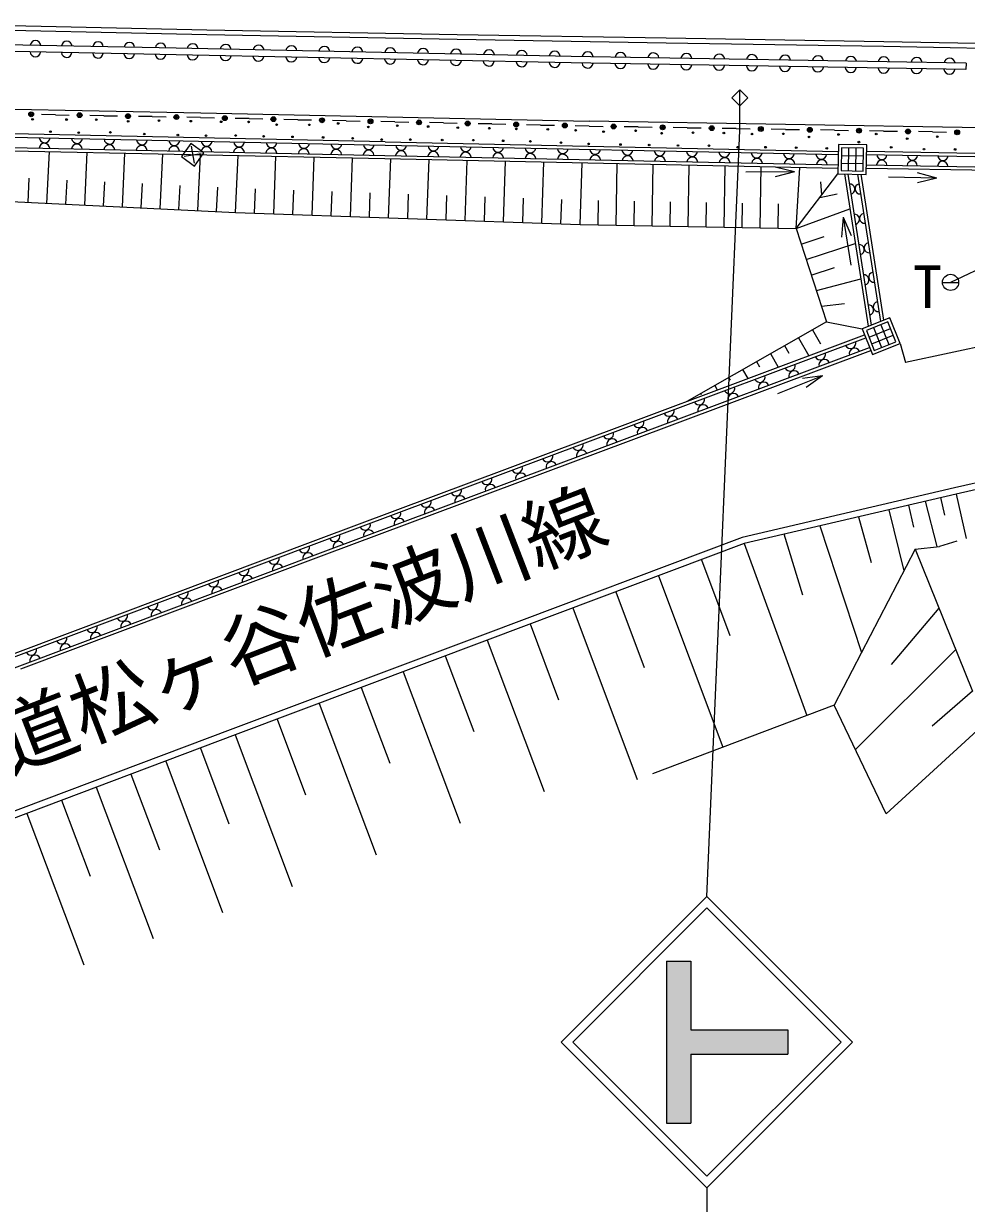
# Model space of a CAD drawing. Units: millimetres, scale not verified. Extents: x 40000 to 423008634, y 20000 to 333183309.
# Drawn here: x 407750 to 436896, y 242292 to 278752 of the extents above; entities that cross this region are included whole.
import ezdxf
from ezdxf.enums import TextEntityAlignment as Align

# ---------------------------------------------------------------- set-up
doc = ezdxf.new("R2010")
doc.units = ezdxf.units.MM
doc.header["$LTSCALE"] = 1000
doc.linetypes.add('DASHED', pattern=[7.5, 6, -1.5])
for name, color, linetype, lineweight in [('M-BGD', 7, 'Continuous', 25), ('M-BGD-EXST', 7, 'Continuous', 25), ('M-STR-STRC', 7, 'Continuous', 25)]:
    doc.layers.add(name, color=color, linetype=linetype, lineweight=lineweight)
doc.layers.add('M-BMK-HTXT', color=7, linetype='Continuous')
doc.styles.add('ＭＳ ゴシック', font='')
doc.styles.get('ＭＳ ゴシック').set_extended_font_data('MS Gothic')

msp = doc.modelspace()

# ---------------------------------------------------------------- hatches: boundary and pattern name
at = {"layer": 'M-STR-STRC'}
msp.add_hatch(color=256, dxfattribs=at).paths.add_polyline_path([(427622, 249776), (428372, 249776), (428372, 247651), (431372, 247651), (431372, 246901), (428372, 246901), (428372, 244776), (427622, 244776)])

# ---------------------------------------------------------------- linework, layer by layer
at = {"layer": 'M-BGD'}
for p, q in [((412467, 277790), (400863, 278023)), ((424675, 277537), (412467, 277790)), ((436880, 277329), (424675, 277537)), ((436884, 277529), (436880, 277329)), ((401259, 276232), (413225, 275998)), ((408734, 275936), (408307, 275944)), ((408734, 275936), (409162, 275927)), ((410230, 275906), (409803, 275915)), ((410230, 275906), (410657, 275898)), ((411726, 275877), (411298, 275886)), ((411726, 275877), (412153, 275869)), ((413221, 275848), (412794, 275856)), ((413221, 275848), (413650, 275838)), ((413225, 275998), (425233, 275734)), ((414723, 275815), (414294, 275824)), ((414723, 275815), (415151, 275806)), ((416224, 275782), (415795, 275791)), ((416224, 275782), (416653, 275773)), ((417725, 275749), (417296, 275758)), ((417725, 275749), (418154, 275740)), ((419226, 275716), (418797, 275725)), ((419226, 275716), (419655, 275707)), ((420727, 275683), (420298, 275692)), ((420727, 275683), (421156, 275674)), ((422228, 275650), (421799, 275659)), ((422228, 275650), (422657, 275641)), ((437369, 275530), (425233, 275734)), ((418925, 275098), (406901, 275353)), ((423729, 275617), (423300, 275626)), ((423729, 275617), (424158, 275608)), ((425230, 275584), (424801, 275593)), ((425231, 275584), (425664, 275577)), ((426748, 275558), (426314, 275566)), ((426748, 275558), (427181, 275551)), ((428265, 275533), (427831, 275540)), ((428265, 275533), (428698, 275526)), ((429782, 275507), (429348, 275515)), ((429782, 275507), (430215, 275500)), ((431299, 275482), (430865, 275489)), ((431299, 275482), (431732, 275475)), ((432816, 275456), (432382, 275464)), ((432816, 275456), (433249, 275449)), ((434333, 275431), (433899, 275438)), ((434333, 275431), (434766, 275424)), ((435850, 275405), (435416, 275413)), ((435850, 275405), (436283, 275398)), ((418925, 275098), (432935, 274803)), ((433037, 274917), (433024, 274207)), ((433717, 274905), (433037, 274917)), ((433250, 274203), (433263, 274913)), ((408474, 273197), (408551, 274798)), ((409639, 273141), (409717, 274774)), ((410804, 273085), (410884, 274749)), ((411969, 273030), (412050, 274724)), ((413134, 272974), (413216, 274699)), ((414299, 272919), (414383, 274675)), ((415483, 272877), (415545, 274650)), ((416667, 272836), (416729, 274625)), ((417851, 272795), (417914, 274600)), ((419035, 272753), (419098, 274575)), ((420219, 272712), (420283, 274550)), ((433033, 274680), (433710, 274668)), ((433476, 274199), (433488, 274909)), ((433704, 274195), (433717, 274905)), ((433812, 274708), (439450, 274608)), ((433815, 274808), (439455, 274708)), ((421403, 272670), (421467, 274525)), ((422587, 272629), (422652, 274500)), ((423771, 272588), (423837, 274475)), ((424955, 272546), (425021, 274450)), ((426068, 272525), (426103, 274427)), ((427180, 272504), (427216, 274403)), ((428293, 272483), (428329, 274380)), ((429406, 272462), (429442, 274356)), ((430519, 272441), (430555, 274333)), ((431580, 274166), (430979, 274312)), ((431632, 272420), (431748, 274308)), ((433024, 274207), (433704, 274195)), ((433028, 274443), (433706, 274432)), ((433804, 274288), (439432, 274188)), ((433806, 274388), (439436, 274288)), ((407892, 273224), (407928, 273974)), ((409057, 273169), (409093, 273918)), ((410222, 273113), (410258, 273862)), ((431580, 274166), (430080, 274156)), ((431580, 274166), (430981, 274012)), ((431632, 272420), (432922, 274109)), ((432424, 273456), (432391, 273867)), ((433123, 274105), (433856, 269397)), ((433225, 274103), (433952, 269435)), ((433529, 274098), (434237, 269549)), ((433631, 274096), (434333, 269586)), ((435984, 273973), (434484, 274001)), ((435984, 273973), (435381, 273835)), ((435984, 273973), (435387, 274135)), ((411387, 273058), (411422, 273807)), ((412552, 273002), (412587, 273751)), ((413717, 272946), (413752, 273696)), ((414891, 272898), (414917, 273647)), ((416075, 272857), (416101, 273606)), ((417259, 272815), (417285, 273565)), ((418443, 272774), (418469, 273523)), ((419627, 272732), (419653, 273482)), ((432361, 273374), (432896, 273487)), ((403815, 273419), (414299, 272919)), ((420811, 272691), (420837, 273441)), ((421995, 272650), (422021, 273399)), ((423179, 272608), (423205, 273358)), ((424363, 272567), (424389, 273317)), ((425511, 272536), (425525, 273286)), ((426624, 272515), (426638, 273265)), ((427737, 272494), (427751, 273244)), ((428850, 272473), (428864, 273223)), ((429963, 272452), (429977, 273202)), ((431076, 272431), (431090, 273181)), ((414299, 272919), (424955, 272546)), ((431632, 272420), (433291, 273026)), ((433087, 272771), (433035, 272155)), ((433087, 272771), (433327, 271290)), ((433087, 272771), (433331, 272202)), ((424955, 272546), (431632, 272420)), ((431632, 272420), (432570, 269538)), ((431789, 271940), (432502, 272172)), ((431945, 271460), (433459, 271952)), ((438465, 271728), (436406, 270754)), ((432101, 270979), (432814, 271211)), ((432257, 270499), (433628, 270861)), ((432414, 270019), (433126, 270099)), ((442638, 269908), (435010, 268274)), ((432570, 269538), (428250, 267078)), ((432570, 269538), (433672, 269323)), ((434471, 269534), (433802, 269268)), ((434249, 269445), (434493, 268832)), ((434715, 268921), (434471, 269534)), ((432138, 269292), (432385, 268858)), ((433802, 269268), (434046, 268654)), ((433886, 269064), (434552, 269329)), ((433968, 268860), (434634, 269125)), ((434027, 269357), (434271, 268744)), ((431274, 268800), (431408, 268565)), ((431706, 269046), (432024, 268488)), ((434046, 268654), (434715, 268921)), ((434845, 268865), (435010, 268274)), ((426447, 265849), (433941, 268649)), ((430842, 268554), (431080, 268136)), ((429978, 268062), (430137, 267783)), ((430410, 268308), (430501, 268149)), ((429546, 267816), (429594, 267733)), ((432446, 267868), (431051, 267315)), ((432446, 267868), (431833, 267787)), ((432446, 267868), (431943, 267508)), ((428682, 267324), (428701, 267291)), ((429114, 267570), (429194, 267430)), ((444277, 266182), (436530, 264408)), ((417047, 262330), (426447, 265849)), ((436530, 264408), (429967, 262872)), ((435620, 263990), (435979, 262588)), ((436098, 264102), (436220, 263560)), ((436575, 264214), (436889, 262839)), ((434494, 263726), (434965, 261841)), ((435103, 263869), (435257, 263189)), ((433556, 263507), (433948, 262096)), ((431841, 261086), (431258, 262969)), ((432368, 263229), (433650, 259317)), ((429967, 262872), (422014, 259888)), ((430026, 262681), (431959, 257374)), ((407668, 258812), (417047, 262330)), ((428702, 262184), (429580, 259843)), ((435314, 262513), (437084, 258123)), ((427378, 261687), (429365, 256392)), ((426055, 261191), (426933, 258850)), ((424731, 260694), (426721, 255390)), ((434584, 258943), (436051, 260686)), ((423407, 260198), (424286, 257857)), ((422014, 259888), (414219, 256955)), ((422084, 259701), (423840, 255020)), ((436567, 259407), (433465, 256314)), ((420785, 259212), (421665, 256872)), ((419486, 258723), (421247, 254044)), ((418187, 258234), (419067, 255895)), ((437084, 258123), (435839, 257042)), ((416888, 257745), (418649, 253066)), ((437900, 257527), (434415, 254327)), ((415588, 257257), (416469, 254917)), ((414219, 256955), (405635, 253725)), ((414289, 256768), (416051, 252088)), ((413216, 256364), (414097, 254024)), ((412143, 255960), (413904, 251280)), ((411070, 255557), (411951, 253217)), ((409997, 255153), (411758, 250473)), ((408925, 254749), (409805, 252409)), ((407852, 254345), (409612, 249666))]:
    msp.add_line(p, q, dxfattribs=at)
at = {"layer": 'M-BGD', "linetype": 'DASHED'}
for p, q in [((443796, 264849), (436060, 262597)), ((435314, 262513), (436060, 262597)), ((435314, 262513), (432805, 257694)), ((432805, 257694), (426721, 255390)), ((434415, 254327), (432805, 257694))]:
    msp.add_line(p, q, dxfattribs=at)
at = {"layer": 'M-BGD'}
for points in [[(436884, 277529), (424679, 277737), (412471, 277990), (400866, 278223), (392357, 278374)], [(373730, 276463), (375849, 275745), (394895, 275478), (406899, 275253), (418923, 274998), (432933, 274703)], [(373693, 276137), (375794, 275425), (394890, 275158), (406893, 274934), (418916, 274678), (432927, 274383)], [(375861, 275324), (394889, 275058), (406891, 274834), (418914, 274579), (432926, 274283)], [(398120, 255777), (407485, 259299), (416864, 262818), (426264, 266336), (433748, 269132)], [(398155, 255684), (407520, 259205), (416899, 262725), (426299, 266242), (433785, 269039)], [(398268, 255384), (407633, 258906), (417012, 262425), (426412, 265943), (433904, 268742)], [(449490, 267109), (444320, 265986), (436575, 264214), (430026, 262681), (422084, 259701), (414289, 256768), (405706, 253538), (399105, 251056)]]:
    msp.add_lwpolyline(points, dxfattribs=at)
for points in [[(433800, 274093), (433819, 275003), (432938, 275018), (432922, 274109)], [(434845, 268865), (434527, 269664), (433672, 269323), (433990, 268524)]]:
    msp.add_lwpolyline(points, close=True, dxfattribs=at)
for centre, radius in [((407986, 275950), 75), ((407986, 275950), 49.5), ((407986, 275950), 24.5), ((408028, 275791), 25), ((409079, 275786), 25), ((409482, 275921), 75), ((409482, 275921), 49.5), ((409482, 275921), 24.5), ((409998, 275781), 25), ((410978, 275892), 75), ((410978, 275892), 49.5), ((410978, 275892), 24.5), ((410983, 275729), 25), ((411937, 275756), 25), ((412474, 275863), 75), ((412474, 275863), 49.5), ((412474, 275863), 24.5), ((412921, 275736), 25), ((413860, 275717), 25), ((413972, 275831), 75), ((413972, 275831), 49.5), ((413972, 275831), 24.5), ((414706, 275714), 25), ((415473, 275798), 75), ((415473, 275798), 49.5), ((415473, 275798), 24.5), ((415572, 275628), 25), ((416586, 275624), 25), ((416974, 275765), 75), ((416974, 275765), 49.5), ((416974, 275765), 24.5), ((417476, 275666), 25), ((418475, 275732), 75), ((418475, 275732), 49.5), ((418475, 275732), 24.5), ((419976, 275699), 75), ((419976, 275699), 49.5), ((419976, 275699), 24.5), ((421477, 275666), 75), ((421477, 275666), 49.5), ((421477, 275666), 24.5), ((422979, 275634), 75), ((422979, 275634), 49.5), ((422979, 275634), 24.5), ((424480, 275601), 75), ((424480, 275601), 49.5), ((425989, 275571), 75), ((408581, 275414), 25), ((409456, 275384), 25), ((410432, 275389), 25), ((411483, 275340), 25), ((412520, 275308), 25), ((413390, 275287), 25), ((414304, 275293), 25), ((415171, 275268), 25), ((416063, 275252), 25), ((418408, 275557), 25), ((419302, 275596), 25), ((420257, 275571), 25), ((421173, 275537), 25), ((422146, 275519), 25), ((422983, 275497), 25), ((423954, 275486), 25), ((424480, 275601), 24.5), ((424816, 275454), 25), ((425678, 275414), 25), ((425989, 275571), 49.5), ((425989, 275571), 24.5), ((426669, 275440), 25), ((427506, 275546), 75), ((427475, 275365), 25), ((427506, 275546), 49.5), ((427506, 275546), 24.5), ((428446, 275380), 25), ((429023, 275520), 75), ((429023, 275520), 49.5), ((429023, 275520), 24.5), ((429399, 275370), 25), ((430267, 275338), 25), ((430540, 275495), 75), ((430540, 275495), 49.5), ((430540, 275495), 24.5), ((431239, 275346), 25), ((432057, 275469), 75), ((432057, 275469), 49.5), ((432057, 275469), 24.5), ((432943, 275325), 25), ((433574, 275444), 75), ((433574, 275444), 49.5), ((433574, 275444), 24.5), ((434108, 275339), 25), ((435091, 275418), 75), ((435091, 275418), 49.5), ((435091, 275418), 24.5), ((435994, 275257), 25), ((436608, 275393), 75), ((436608, 275393), 49.5), ((436608, 275393), 24.5), ((417010, 275233), 25), ((417921, 275209), 25), ((418820, 275168), 25), ((419705, 275169), 25), ((420692, 275153), 25), ((421655, 275149), 25), ((422576, 275130), 25), ((423417, 275112), 25), ((424363, 275075), 25), ((425218, 275034), 25), ((426202, 275014), 25), ((427089, 275001), 25), ((427981, 274984), 25), ((428937, 274978), 25), ((429826, 274932), 25), ((430686, 274932), 25), ((431635, 274918), 25), ((432030, 275250), 25), ((432579, 274895), 25), ((433571, 275089), 25), ((434571, 274926), 25), ((435065, 275194), 25), ((435586, 274871), 25), ((436546, 274862), 25)]:
    msp.add_circle(centre, radius, dxfattribs=at)
for centre, radius, start, end in [((408119, 278066), 162, 2.9704, 174.7231), ((409086, 278046), 162, 2.9724, 174.7225), ((408115, 277889), 162, 182.9707, 354.7237), ((409082, 277870), 162, 182.9707, 354.7237), ((410049, 277850), 162, 182.9692, 354.7238), ((410053, 278027), 162, 2.9711, 174.7213), ((411020, 278007), 162, 2.9724, 174.7225), ((411987, 277988), 162, 2.9704, 174.7231), ((412979, 277958), 171, 5.8294, 171.8015), ((413996, 277937), 171, 5.8301, 171.7998), ((415014, 277916), 171, 5.8294, 171.8015), ((416031, 277895), 171, 5.8282, 171.8004), ((417048, 277874), 171, 5.829, 171.8005), ((418066, 277853), 171, 5.8297, 171.7988), ((419083, 277832), 171, 5.829, 171.8005), ((420100, 277811), 171, 5.8301, 171.7998), ((421118, 277790), 171, 5.8305, 171.8005), ((422135, 277769), 171, 5.8301, 171.7998), ((423152, 277748), 171, 5.8305, 171.8005), ((424169, 277727), 171, 5.8301, 171.7998), ((425187, 277708), 171, 6.0197, 172.0222), ((426204, 277690), 171, 6.0193, 172.0216), ((427221, 277673), 171, 6.0197, 172.0222), ((411016, 277831), 162, 182.9696, 354.7248), ((411983, 277811), 162, 182.9699, 354.7255), ((412976, 277800), 171, 185.8298, 351.7992), ((413993, 277779), 171, 185.8309, 351.7981), ((415010, 277758), 171, 185.8321, 351.7993), ((416028, 277737), 171, 185.8302, 351.8002), ((417045, 277716), 171, 185.8309, 351.7981), ((418063, 277695), 171, 185.8309, 351.7981), ((419080, 277674), 171, 185.8318, 351.7987), ((420097, 277653), 171, 185.8302, 351.8002), ((421115, 277632), 171, 185.8309, 351.7981), ((422132, 277611), 171, 185.8298, 351.7992), ((423149, 277590), 171, 185.8318, 351.7987), ((424167, 277569), 171, 185.8328, 351.7976), ((425184, 277549), 171, 186.022, 352.0193), ((426201, 277532), 171, 186.0224, 352.0203), ((427218, 277515), 171, 186.0205, 352.0209), ((428235, 277497), 171, 186.0228, 352.0176), ((428238, 277656), 171, 6.0197, 172.0222), ((429255, 277638), 171, 6.0197, 172.0226), ((430272, 277621), 171, 6.0216, 172.0217), ((431289, 277604), 171, 6.0216, 172.0217), ((432306, 277586), 171, 6.0213, 172.0211), ((433324, 277569), 171, 6.0224, 172.02), ((434341, 277551), 171, 6.0216, 172.0217), ((435358, 277534), 171, 6.0213, 172.0211), ((436375, 277517), 171, 6.0224, 172.02), ((429252, 277480), 171, 186.0224, 352.0203), ((430269, 277463), 171, 186.022, 352.0193), ((431286, 277445), 171, 186.022, 352.0193), ((432304, 277428), 171, 186.0232, 352.0186), ((433321, 277410), 171, 186.022, 352.0193), ((434338, 277393), 171, 186.0224, 352.0203), ((435355, 277376), 171, 186.0224, 352.0203), ((436372, 277358), 171, 186.0228, 352.0176), ((408395, 274884), 168, 4.9312, 172.637), ((408402, 275240), 168, 184.9348, 352.6352), ((409397, 274862), 168, 4.9324, 172.6382), ((409404, 275218), 168, 184.9359, 352.6342), ((410399, 274841), 168, 4.932, 172.6372), ((410406, 275197), 168, 184.9333, 352.6368), ((411401, 274820), 168, 4.9315, 172.6377), ((411408, 275176), 168, 184.9333, 352.6368), ((412403, 274799), 168, 4.9324, 172.6382), ((412410, 275155), 168, 184.9336, 352.6375), ((413405, 274777), 168, 4.932, 172.6372), ((413412, 275133), 168, 184.9333, 352.6368), ((414407, 274756), 168, 4.9335, 172.6371), ((414414, 275112), 168, 184.9343, 352.6357), ((415416, 275091), 168, 184.9333, 352.6368), ((416418, 275070), 168, 184.9333, 352.6368), ((417420, 275048), 168, 184.9343, 352.6357), ((418422, 275027), 168, 184.9333, 352.6368), ((419422, 275005), 167, 184.7706, 352.8106), ((420421, 274984), 167, 184.7707, 352.811), ((421420, 274963), 167, 184.7703, 352.81), ((422419, 274942), 167, 184.7707, 352.811), ((415409, 274735), 168, 4.9335, 172.6371), ((416411, 274714), 168, 4.932, 172.6372), ((417413, 274692), 168, 4.9324, 172.6382), ((418414, 274671), 168, 4.9335, 172.6371), ((419416, 274650), 168, 4.8765, 172.7051), ((420417, 274629), 168, 4.8765, 172.7051), ((421417, 274608), 168, 4.8745, 172.7056), ((422418, 274587), 168, 4.8738, 172.7074), ((423418, 274921), 167, 184.7714, 352.8089), ((423419, 274566), 168, 4.8745, 172.7056), ((424417, 274900), 167, 184.771, 352.8116), ((424420, 274545), 168, 4.8745, 172.7056), ((425416, 274879), 167, 184.7706, 352.8106), ((425421, 274523), 168, 4.8761, 172.7041), ((426415, 274858), 167, 184.771, 352.8116), ((426422, 274502), 168, 4.8765, 172.7051), ((427414, 274837), 167, 184.7703, 352.81), ((427422, 274481), 168, 4.8757, 172.7068), ((428413, 274816), 167, 184.7707, 352.811), ((428423, 274460), 168, 4.8765, 172.7051), ((429412, 274794), 167, 184.7703, 352.81), ((429424, 274439), 168, 4.8765, 172.7051), ((430411, 274773), 167, 184.7718, 352.8099), ((430425, 274418), 168, 4.8765, 172.7051), ((431410, 274752), 167, 184.7706, 352.8106), ((431426, 274397), 168, 4.8765, 172.7051), ((432409, 274731), 167, 184.771, 352.8116), ((434284, 274707), 157, 181.6522, 356.3125), ((435227, 274690), 157, 181.655, 356.3101), ((436170, 274673), 157, 181.6519, 356.3117), ((432426, 274375), 168, 4.8757, 172.7068), ((434277, 274372), 157, 1.6626, 176.3022), ((435220, 274356), 157, 1.6626, 176.3022), ((436163, 274339), 157, 1.6626, 176.3022), ((433290, 273635), 158, 281.6399, 96.0542), ((433604, 273644), 154, 100.1574, 277.5354), ((433435, 272702), 158, 281.6399, 96.0542), ((433745, 272734), 154, 100.1587, 277.534), ((433581, 271768), 158, 281.6366, 96.0562), ((433887, 271824), 154, 100.1581, 277.536), ((433726, 270834), 158, 281.6385, 96.0555), ((434029, 270914), 154, 100.1587, 277.5367), ((433871, 269900), 158, 281.6392, 96.0561), ((434170, 270004), 154, 100.158, 277.5361), ((433311, 268881), 167, 206.4521, 14.5246), ((433441, 268551), 168, 26.5005, 194.4772), ((432376, 268531), 167, 206.4521, 14.5246), ((432505, 268201), 168, 26.5005, 194.4772), ((431440, 268182), 167, 206.4538, 14.5239), ((431568, 267851), 168, 26.4998, 194.4769), ((430504, 267832), 167, 206.4532, 14.5236), ((430632, 267501), 168, 26.4994, 194.4768), ((429568, 267482), 167, 206.4532, 14.5236), ((429695, 267151), 168, 26.4988, 194.4765), ((428633, 267133), 167, 206.4532, 14.5236), ((428759, 266801), 168, 26.5005, 194.4772), ((427697, 266783), 167, 206.4532, 14.5236), ((427822, 266451), 168, 26.5005, 194.4772), ((426761, 266433), 167, 206.4521, 14.5246), ((426886, 266101), 168, 26.4998, 194.4769), ((425823, 266084), 168, 206.7521, 14.2825), ((425948, 265750), 168, 26.7493, 194.2858), ((424883, 265732), 168, 206.7516, 14.2845), ((425008, 265398), 168, 26.7493, 194.2858), ((423003, 265028), 168, 206.7516, 14.2845), ((423943, 265380), 168, 206.7506, 14.2841), ((424068, 265046), 168, 26.7476, 194.2865), ((422063, 264676), 168, 206.7506, 14.2841), ((423128, 264694), 168, 26.7493, 194.2858), ((421123, 264325), 168, 206.7521, 14.2825), ((422188, 264343), 168, 26.7476, 194.2865), ((420183, 263973), 168, 206.7506, 14.2841), ((421248, 263991), 168, 26.7493, 194.2858), ((419243, 263621), 168, 206.7521, 14.2825), ((420308, 263639), 168, 26.7493, 194.2858), ((418303, 263269), 168, 206.7506, 14.2841), ((419368, 263287), 168, 26.7476, 194.2865), ((417363, 262918), 168, 206.7521, 14.2825), ((418428, 262935), 168, 26.7493, 194.2858), ((416424, 262565), 168, 206.695, 14.4397), ((417488, 262584), 168, 26.7476, 194.2865), ((415486, 262213), 168, 206.695, 14.4397), ((416549, 262232), 168, 26.6938, 194.4414), ((414548, 261862), 168, 206.695, 14.4397), ((415611, 261880), 168, 26.6954, 194.4398), ((413610, 261510), 168, 206.6957, 14.4386), ((414673, 261528), 168, 26.6954, 194.4398), ((412672, 261158), 168, 206.6967, 14.439), ((413735, 261176), 168, 26.6944, 194.4394), ((411734, 260806), 168, 206.6967, 14.439), ((412797, 260824), 168, 26.6944, 194.4394), ((410797, 260454), 168, 206.6967, 14.439), ((411859, 260473), 168, 26.6944, 194.4394), ((409859, 260102), 168, 206.6957, 14.4386), ((410922, 260121), 168, 26.6944, 194.4394), ((408921, 259750), 168, 206.6967, 14.439), ((409984, 259769), 168, 26.6938, 194.4414), ((407983, 259398), 168, 206.6967, 14.439), ((409046, 259417), 168, 26.6938, 194.4414), ((408108, 259065), 168, 26.6938, 194.4414)]:
    msp.add_arc(centre, radius, start, end, dxfattribs=at)
at = {"layer": 'M-BGD-EXST'}
for p, q in [((429887, 276702), (429640, 276454)), ((429640, 276454), (429887, 276207)), ((429887, 275452), (429887, 276702)), ((430134, 276454), (429887, 276702)), ((429887, 276207), (430134, 276454)), ((412933, 274960), (413020, 274437)), ((412715, 274655), (413238, 274742)), ((436156, 270754), (436656, 270754))]:
    msp.add_line(p, q, dxfattribs=at)
msp.add_lwpolyline([(412628, 274640), (413035, 274349), (413326, 274756), (412919, 275047)], close=True, dxfattribs=at)
msp.add_circle((436406, 270754), 250, dxfattribs=at)
at = {"layer": 'M-STR-STRC'}
for p, q in [((428873, 251777), (429887, 275452)), ((424373, 247277), (428873, 251777)), ((433373, 247277), (428873, 251777)), ((424726, 247277), (428873, 251424)), ((433020, 247277), (428873, 251424)), ((427622, 249776), (427622, 244776)), ((427622, 249776), (428372, 249776)), ((428372, 249776), (428372, 247651)), ((428372, 247651), (431372, 247651)), ((431372, 247651), (431372, 246901)), ((424373, 247277), (428873, 242776)), ((424726, 247277), (428873, 243130)), ((428873, 243130), (433020, 247277)), ((428873, 242777), (433373, 247277)), ((428372, 246901), (431372, 246901)), ((428372, 246901), (428372, 244776)), ((427622, 244776), (428372, 244776)), ((428873, 242776), (428873, 240776))]:
    msp.add_line(p, q, dxfattribs=at)
for points in [[(463318, 278602), (459894, 278336), (457197, 278161), (453817, 278023), (449961, 277910), (445867, 277888), (439479, 277945), (434337, 278042), (427611, 278152), (421151, 278258), (413416, 278400), (405009, 278587)], [(463306, 278752), (459883, 278485), (457189, 278311), (453812, 278173), (449958, 278060), (445868, 278038), (439481, 278095), (434339, 278192), (427614, 278302), (421154, 278408), (413419, 278550), (405013, 278737)]]:
    msp.add_lwpolyline(points, dxfattribs=at)

# ---------------------------------------------------------------- texts
at = {"layer": 'M-BGD-EXST', "style": 'ＭＳ ゴシック'}
msp.add_text('T', height=1320, dxfattribs=at).set_placement((435693, 270620), align=Align.MIDDLE_CENTER)
at = {"layer": 'M-BMK-HTXT', "style": 'ＭＳ ゴシック'}
msp.add_text('市道松ヶ谷佐波川線', height=1833, rotation=21.098, dxfattribs=at).set_placement((415649, 258213), align=Align.BOTTOM_CENTER)

doc.saveas('drawing.dxf')
